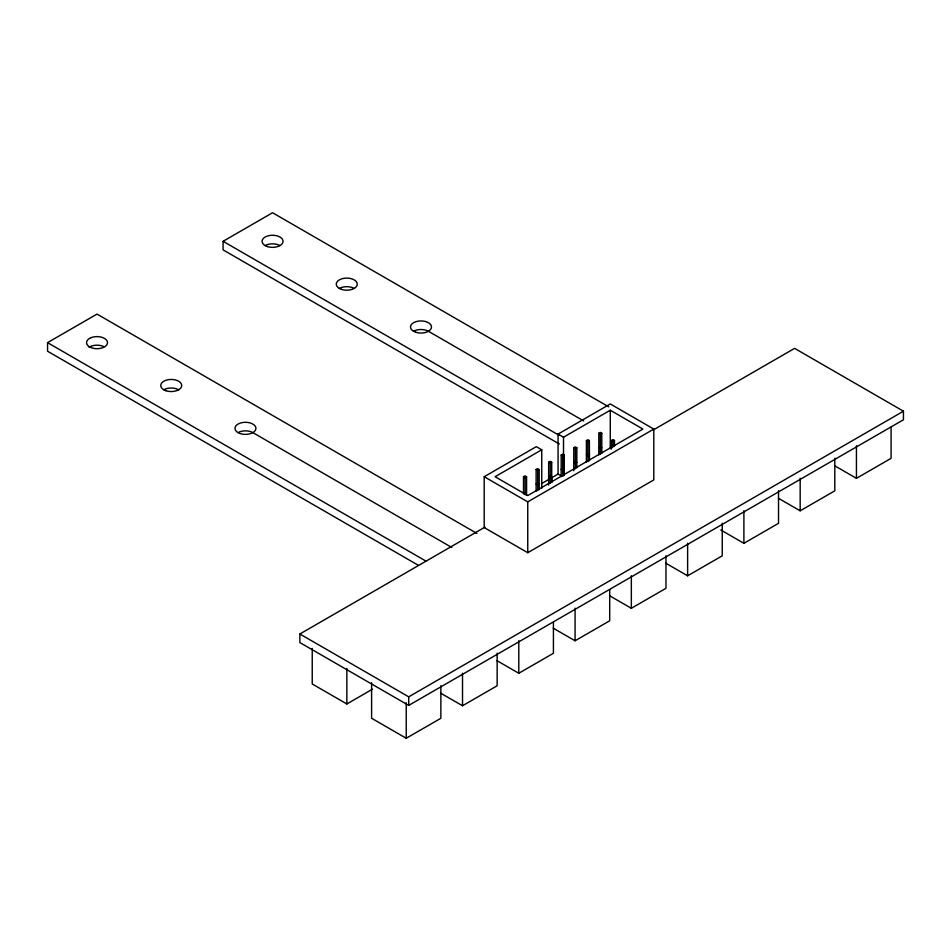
<?xml version="1.0" encoding="UTF-8"?>
<svg xmlns="http://www.w3.org/2000/svg" width="951" height="951" viewBox="0 0 951 951"><rect width="100%" height="100%" fill="white"/><g stroke="black" fill="none" stroke-linecap="round" stroke-linejoin="round"><path stroke-width="1.43" d="M418.392 565.322L47.55 351.216L47.55 342.645L97.026 314.092L476.843 533.38M559.283 443.974L223.081 249.875L223.081 241.304L272.557 212.739L608.747 406.85M551.675 477.771L558.071 474.074L558.071 434.084L610.269 403.949L653.801 429.079L653.801 479.922L527.746 552.709L484.202 527.567L484.202 476.724L536.305 446.649L541.749 449.787L541.749 488.303M541.749 449.787L495.091 476.724L527.746 495.578L642.924 429.079L610.269 410.226L563.515 437.222L558.071 434.084M523.502 493.842L523.502 476.713L524.988 475.857L526.581 476.76L526.581 495.328M536.126 491.132L536.126 469.485L537.612 468.629L539.193 469.544L539.193 489.753M548.644 485.069L548.644 462.222L550.13 461.366L551.711 462.281L551.711 482.276M561.161 476.582L561.209 454.994L562.683 454.138L564.276 455.042L564.228 475.215M573.738 470.769L573.774 447.743L575.248 446.887L576.841 447.802L576.805 467.975M586.398 462.091L586.387 440.575L587.873 439.719L589.358 440.575L589.465 460.712M598.809 454.863L598.821 433.216L600.307 432.36L601.793 433.216L601.781 453.437M598.821 433.216L600.307 434.072L601.793 433.216M523.502 476.713L525.095 477.628L526.581 476.76M536.126 469.485L537.707 470.4L539.193 469.544M548.644 462.222L550.225 463.137L551.711 462.281M561.209 454.994L562.79 455.909L564.276 455.042M573.774 447.743L575.355 448.658L576.841 447.802M586.387 440.575L587.873 441.43L589.358 440.575M611.493 449.027L611.493 440.456L612.979 439.6L614.465 440.456L614.465 446.174M600.295 448.575L601.781 447.719L600.295 446.863L598.809 447.719L600.295 448.575L600.295 454.293M537.707 484.903L539.193 484.047L537.612 483.132L536.126 483.988L537.707 484.903L537.707 490.609M551.699 476.796L550.118 475.88L548.632 476.736L550.213 477.652L551.699 476.796L551.699 482.514M562.742 470.353L564.228 469.497L562.647 468.581L561.161 469.437L562.742 470.353L562.742 476.071M575.319 463.113L576.805 462.257L575.224 461.342L573.738 462.198L575.319 463.113L575.319 468.831M587.98 455.862L589.465 455.006L587.884 454.091L586.398 454.947L587.98 455.862L587.98 461.568M611.493 440.456L612.979 441.312L614.465 440.456M541.428 483.679L549.107 479.245M484.202 476.724L527.746 501.866L653.801 429.079M653.254 429.971L794.608 348.363L903.45 411.201L903.45 419.771L408.716 705.404L299.862 642.567L299.862 633.996L484.915 527.163M312.237 648.439L312.237 683.983L346.865 703.978L372.519 689.166M299.862 633.996L408.716 696.833L903.45 411.201M371.603 682.711L371.603 718.267L406.232 738.261L440.872 718.267L440.872 685.683M440.705 693.172L462.519 705.761L497.147 685.766L497.147 653.182M496.981 660.683L518.794 673.272L553.423 653.278L553.423 622.18M553.256 628.195L575.07 640.784L609.698 620.789L609.698 589.691M609.543 595.706L631.345 608.295L665.973 588.3L665.973 555.717M665.819 563.218L687.621 575.807L722.249 555.812L722.249 523.228M720.81 529.98L743.896 543.306L778.524 523.312L778.524 490.728M778.37 498.229L800.171 510.818L834.8 490.823L834.8 458.239M834.645 465.74L856.447 478.329L891.087 458.334L891.087 427.225M89.085 347.258L91.13 346.212A10.497 6.063 0 0 1 103.885 346.639M583.676 420.924L428.402 331.281A10.497 6.063 0 0 0 413.554 331.281M223.081 241.304L559.283 435.403M558.071 474.074L561.34 475.952M451.773 547.455L252.871 432.622A10.497 6.063 0 0 0 238.023 432.622A10.497 6.063 0 0 1 242.731 422.494A10.497 6.063 0 0 1 255.581 429.911A10.497 6.063 0 0 1 238.023 432.622M47.55 342.645L426.096 561.197M856.447 445.746L856.447 478.329M800.171 478.234L800.171 510.818M743.896 510.723L743.896 543.306M687.621 543.211L687.621 575.807M631.345 575.712L631.345 608.295M612.979 441.312L612.979 447.029M610.269 410.226L610.269 448.741M600.307 434.072L600.307 446.922M587.873 441.43L587.873 455.707M575.355 448.658L575.355 461.508M575.07 608.2L575.07 640.784M563.515 437.222L563.515 475.738M562.79 455.909L562.79 468.76M550.225 463.137L550.225 477.414M550.213 477.652L550.213 483.37M537.707 470.4L537.707 483.263M527.746 501.866L527.746 552.709M525.095 477.628L525.095 494.758M518.794 640.689L518.794 673.272M462.519 673.177L462.519 705.761M408.716 696.833L408.716 705.404M406.232 702.706L406.232 738.261M346.865 668.434L346.865 703.978M339.352 288.438A10.497 6.063 0 0 1 354.188 288.438M265.139 245.596A10.497 6.063 0 0 1 279.974 245.596M163.81 389.779A10.497 6.063 0 0 1 178.657 389.779M91.13 337.641L89.085 338.687A10.497 6.063 0 0 0 88.336 346.057L90.167 347.234A10.497 6.063 0 0 0 102.922 347.662L104.967 346.616A10.497 6.063 0 0 0 104.86 338.627A10.497 6.063 0 0 0 91.13 337.641M267.314 246.559A10.497 6.063 0 0 0 283.053 241.304A10.497 6.063 0 0 0 267.314 236.062A10.497 6.063 0 0 0 267.314 246.559M341.516 289.401A10.497 6.063 0 0 0 357.267 284.147A10.497 6.063 0 0 0 341.516 278.905A10.497 6.063 0 0 0 341.516 289.401M415.73 332.244A10.497 6.063 0 0 0 431.481 327.001A10.497 6.063 0 0 0 415.73 321.747A10.497 6.063 0 0 0 415.73 332.244M165.985 390.742A10.497 6.063 0 0 0 181.724 385.5A10.497 6.063 0 0 0 165.985 380.245A10.497 6.063 0 0 0 165.985 390.742"/></g></svg>
